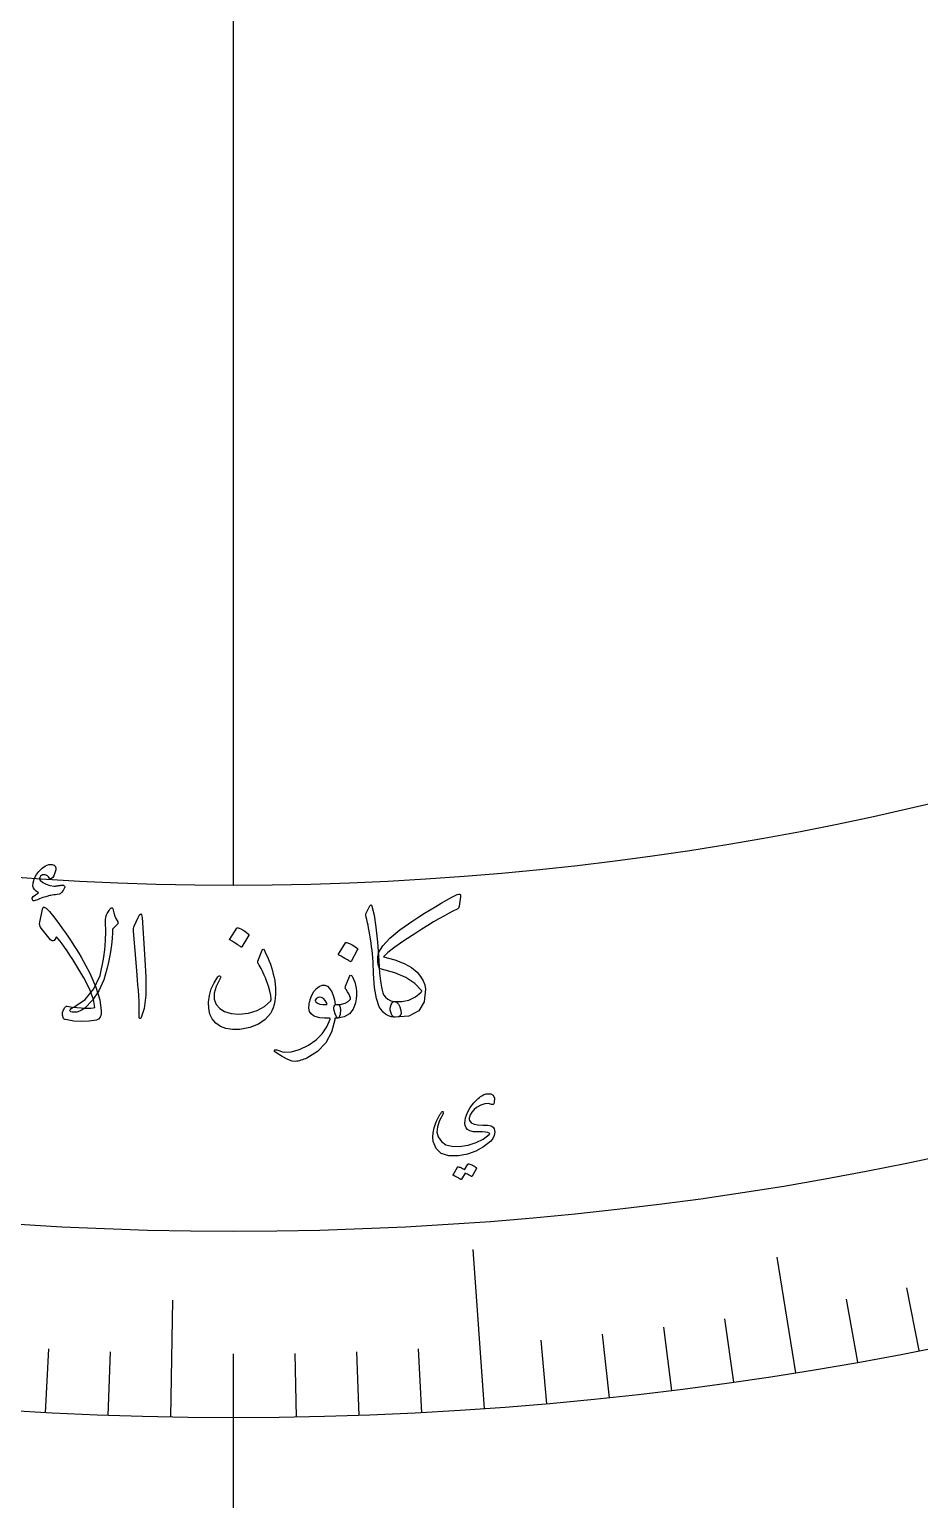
# Model space of a CAD drawing. Header units: millimetres. Extents: x -75 to 75, y -75 to 98.
# Drawn here: x -3.45 to 11.6, y -61.01 to -36.16 of the extents above; entities that cross this region are included whole.
import ezdxf

# ---------------------------------------------------------------- set-up
doc = ezdxf.new("R2010")
doc.units = ezdxf.units.MM
for name, color, linetype in [('CUT_OUTER', 1, 'Continuous'), ('ENGRAVE', 7, 'Continuous'), ('ENGRAVE_FINE', 8, 'Continuous'), ('TEXT', 5, 'Continuous')]:
    doc.layers.add(name, color=color, linetype=linetype)

msp = doc.modelspace()

# ---------------------------------------------------------------- linework, layer by layer
at = {"layer": 'CUT_OUTER'}
msp.add_arc((0, 0), 75, 178.943758, 5.27344, dxfattribs=at)
at = {"layer": 'ENGRAVE'}
for points in [[(0, -50.625), (0, 50.625)], [(4.2395, -59.4741), (4.0475, -56.7809)], [(9.5047, -58.8626), (9.189, -56.9079)], [(-1.0603, -59.6156), (-1.0251, -57.6359)], [(0, -67.875), (0, -59.625)]]:
    msp.add_lwpolyline(points, dxfattribs=at)
for radius in [73.5, 73.5, 71.5312, 67.875, 67.875, 64.9875, 59.625, 59.625, 56.475, 50.625, 50.625]:
    msp.add_circle((0, 0), radius, dxfattribs=at)
at = {"layer": 'ENGRAVE_FINE'}
for points in [[(10.5498, -58.6843), (10.3587, -57.6213)], [(11.5914, -58.4874), (11.3815, -57.428)], [(7.4055, -59.1633), (7.2714, -58.0917)], [(8.4565, -59.0223), (8.3033, -57.9532)], [(5.2966, -59.3893), (5.2007, -58.3135)], [(6.3521, -59.2857), (6.237, -58.2118)], [(-3.1803, -59.5401), (-3.1227, -58.4617)], [(-2.1207, -59.5873), (-2.0822, -58.508)], [(0.0003, -59.625), (0.0003, -58.545)], [(1.061, -59.6156), (1.0417, -58.5357)], [(2.1213, -59.5873), (2.0828, -58.5079)], [(3.1809, -59.5401), (3.1233, -58.4616)]]:
    msp.add_lwpolyline(points, dxfattribs=at)
at = {"layer": 'TEXT'}
for points in [[(-2.9496, -50.7746), (-2.9821, -50.7789), (-3.0122, -50.783), (-3.0399, -50.7869), (-3.0654, -50.7906), (-3.0884, -50.7943), (-3.1088, -50.7981), (-3.1266, -50.8021), (-3.1417, -50.8063), (-3.1572, -50.8112), (-3.1758, -50.8172), (-3.1976, -50.8245), (-3.2225, -50.8331), (-3.2507, -50.843), (-3.282, -50.8544), (-3.3166, -50.8673), (-3.3543, -50.8818), (-3.3696, -50.8859), (-3.3824, -50.885), (-3.3927, -50.8793), (-3.4005, -50.8686), (-3.4039, -50.8434), (-3.3877, -50.8153), (-3.3518, -50.7844), (-3.2963, -50.7507), (-3.3353, -50.7243), (-3.3643, -50.6966), (-3.3834, -50.6676), (-3.3925, -50.6374), (-3.3909, -50.5817), (-3.3737, -50.5222), (-3.3409, -50.459), (-3.2926, -50.392), (-3.2366, -50.3328), (-3.1803, -50.2929), (-3.1238, -50.2724), (-3.0671, -50.2713), (-3.0361, -50.2815), (-3.0156, -50.2999), (-3.0057, -50.3266), (-3.0064, -50.3615), (-3.0142, -50.3989), (-3.0254, -50.4329), (-3.0401, -50.4635), (-3.0584, -50.4907), (-3.0761, -50.5095), (-3.0919, -50.5173), (-3.1058, -50.5141), (-3.1179, -50.4998), (-3.1313, -50.4788), (-3.1475, -50.463), (-3.1665, -50.4524), (-3.1882, -50.4471), (-3.2113, -50.4456), (-3.2319, -50.4494), (-3.2502, -50.4584), (-3.266, -50.4726), (-3.278, -50.4903), (-3.2823, -50.5072), (-3.2789, -50.5233), (-3.2678, -50.5387), (-3.2247, -50.5763), (-3.1711, -50.6053), (-3.1072, -50.6257), (-3.0328, -50.6373), (-3.0262, -50.6375), (-3.0189, -50.6372), (-3.0108, -50.6365), (-3.0019, -50.6354), (-2.9922, -50.6339), (-2.9817, -50.6324), (-2.9704, -50.6308), (-2.9584, -50.629), (-2.9454, -50.6273), (-2.9336, -50.6257), (-2.9231, -50.6241), (-2.9137, -50.6227), (-2.9055, -50.6215), (-2.8982, -50.6207), (-2.8919, -50.6204), (-2.8865, -50.6204), (-2.8765, -50.6221), (-2.8684, -50.6259), (-2.8623, -50.6318), (-2.8581, -50.6399), (-2.8556, -50.6475), (-2.8546, -50.6547), (-2.8552, -50.6615), (-2.8572, -50.6679), (-2.8836, -50.7125), (-2.9078, -50.7452), (-2.9298, -50.7658), (-2.9496, -50.7746)], [(2.5324, -51.8322), (2.7227, -51.8848), (2.8812, -51.9457), (3.0077, -52.0153), (3.1022, -52.0939), (3.1608, -52.1652), (3.204, -52.2366), (3.2318, -52.3084), (3.2441, -52.3805), (3.2233, -52.5958), (3.1301, -52.7469), (2.9643, -52.8336), (2.7262, -52.8552), (2.709, -52.8516), (2.6934, -52.8416), (2.6794, -52.8251), (2.667, -52.8022), (2.6552, -52.7693), (2.649, -52.7377), (2.6483, -52.7073), (2.6531, -52.6783), (2.6655, -52.637), (2.6796, -52.6083), (2.6952, -52.5922), (2.7124, -52.5888), (2.8442, -52.5896), (2.9646, -52.5631), (3.0734, -52.5093), (3.1705, -52.4283), (3.1763, -52.4217), (3.1793, -52.4157), (3.1794, -52.4101), (3.1767, -52.405), (3.0623, -52.2846), (2.9109, -52.1838), (2.7225, -52.1024), (2.497, -52.04), (2.4733, -52.0282), (2.4555, -52.0032), (2.4438, -51.9648), (2.438, -51.9131), (2.4374, -51.8672), (2.4402, -51.8259), (2.4463, -51.7892), (2.4558, -51.7571), (2.5213, -51.6462), (2.6392, -51.5204), (2.809, -51.3795), (3.0304, -51.2228), (3.1291, -51.1584), (3.2264, -51.0966), (3.3222, -51.0374), (3.4166, -50.9808), (3.5096, -50.9268), (3.6012, -50.8754), (3.6914, -50.8267), (3.7803, -50.7806), (3.809, -50.7715), (3.8281, -50.7745), (3.8376, -50.7897), (3.8375, -50.8171), (3.8125, -50.9795), (3.8085, -50.9962), (3.8011, -51.0102), (3.7905, -51.0217), (3.7765, -51.0305), (3.7077, -51.0634), (3.6336, -51.1011), (3.5542, -51.1437), (3.4693, -51.1911), (3.3792, -51.2435), (3.2839, -51.301), (3.1834, -51.3636), (3.0777, -51.4312), (2.8799, -51.5613), (2.7228, -51.6712), (2.6069, -51.7615), (2.5324, -51.8322)], [(-2.8165, -52.6698), (-2.7292, -52.6821), (-2.65, -52.6915), (-2.579, -52.698), (-2.5161, -52.7016), (-2.4613, -52.7025), (-2.4143, -52.7009), (-2.3753, -52.6969), (-2.3441, -52.6904), (-2.3701, -52.5523), (-2.4329, -52.385), (-2.5323, -52.1886), (-2.6676, -51.9628), (-2.7207, -51.8795), (-2.7702, -51.8032), (-2.8161, -51.7339), (-2.8586, -51.6715), (-2.8975, -51.6163), (-2.9331, -51.5684), (-2.9652, -51.5279), (-2.994, -51.4946), (-3.0353, -51.5584), (-3.0517, -51.5654), (-3.067, -51.5654), (-3.0814, -51.5585), (-3.0946, -51.5447), (-3.2551, -51.3464), (-3.2695, -51.3231), (-3.2782, -51.2985), (-3.2813, -51.2727), (-3.2786, -51.2457), (-3.2299, -51.0273), (-3.2256, -51.012), (-3.2201, -51.0012), (-3.2134, -50.9949), (-3.2054, -50.9932), (-3.1696, -51.0118), (-3.1144, -51.0669), (-3.0394, -51.1585), (-2.9445, -51.2863), (-2.8922, -51.3589), (-2.8418, -51.4304), (-2.7932, -51.5011), (-2.7465, -51.5708), (-2.7016, -51.6395), (-2.6586, -51.7073), (-2.6175, -51.7742), (-2.5782, -51.8402), (-2.4329, -52.1086), (-2.327, -52.3485), (-2.2613, -52.5601), (-2.2364, -52.7434), (-2.2409, -52.8069), (-2.2559, -52.8551), (-2.2815, -52.8878), (-2.3177, -52.9052), (-2.4409, -52.9235), (-2.5693, -52.9279), (-2.7029, -52.9184), (-2.8414, -52.8949), (-2.8541, -52.8922), (-2.8642, -52.888), (-2.8716, -52.8823), (-2.8763, -52.8752), (-2.89, -52.8218), (-2.8907, -52.7733), (-2.8785, -52.7296), (-2.8535, -52.6907), (-2.843, -52.6794), (-2.8333, -52.6721), (-2.8245, -52.6689), (-2.8165, -52.6698)], [(-2.516, -52.7003), (-2.5577, -52.7318), (-2.6025, -52.754), (-2.6504, -52.7667), (-2.7014, -52.77), (-2.7304, -52.7669), (-2.7509, -52.7611), (-2.7629, -52.7525), (-2.7665, -52.7412), (-2.7619, -52.7271), (-2.7497, -52.7128), (-2.7297, -52.6982), (-2.7021, -52.6835), (-2.511, -52.5548), (-2.3632, -52.3762), (-2.2586, -52.148), (-2.1969, -51.8704), (-2.1785, -51.715), (-2.1668, -51.5596), (-2.1617, -51.4042), (-2.1631, -51.2489), (-2.1635, -51.2039), (-2.1615, -51.1683), (-2.1572, -51.1419), (-2.1504, -51.1249), (-2.1366, -51.1026), (-2.1245, -51.0827), (-2.114, -51.0654), (-2.1051, -51.0505), (-2.0978, -51.0381), (-2.0918, -51.0281), (-2.0872, -51.0207), (-2.0839, -51.0158), (-2.0775, -51.0095), (-2.0711, -51.0055), (-2.0648, -51.0037), (-2.0587, -51.0041), (-2.0511, -51.0074), (-2.0454, -51.0116), (-2.0415, -51.0167), (-2.0396, -51.0226), (-2.0237, -51.0905), (-2.0073, -51.1453), (-1.9903, -51.1871), (-1.9728, -51.2159), (-1.9594, -51.2365), (-1.955, -51.256), (-1.9596, -51.2746), (-1.9732, -51.2922), (-2.0457, -51.3631), (-2.0475, -51.4355), (-2.0519, -51.5106), (-2.0592, -51.5882), (-2.0692, -51.6685), (-2.0819, -51.7515), (-2.097, -51.8374), (-2.1147, -51.9262), (-2.1349, -52.0179), (-2.1966, -52.224), (-2.2806, -52.4065), (-2.3871, -52.5653), (-2.516, -52.7003)], [(-1.6135, -51.1701), (-1.5883, -51.1238), (-1.5688, -51.1079), (-1.5548, -51.1223), (-1.5464, -51.167), (-1.5075, -51.7908), (-1.484, -52.1737), (-1.4849, -52.4789), (-1.5107, -52.7066), (-1.5616, -52.8567), (-1.5704, -52.8688), (-1.5782, -52.8752), (-1.5848, -52.876), (-1.5902, -52.8711), (-1.5945, -52.8635), (-1.5974, -52.8537), (-1.5989, -52.8417), (-1.5992, -52.8276), (-1.5958, -52.7176), (-1.5974, -52.6008), (-1.6038, -52.4772), (-1.6151, -52.3467), (-1.6174, -52.3127), (-1.6245, -52.2206), (-1.6364, -52.0706), (-1.653, -51.8627), (-1.6931, -51.4013), (-1.6936, -51.3768), (-1.6916, -51.3543), (-1.6872, -51.3338), (-1.6803, -51.3153)], [(2.715, -52.5887), (2.7558, -52.6021), (2.7882, -52.6319), (2.8122, -52.678), (2.8279, -52.7405), (2.8299, -52.793), (2.814, -52.8296), (2.7803, -52.8503), (2.7287, -52.8551), (2.6707, -52.8472), (2.6177, -52.8301), (2.5698, -52.8039), (2.5269, -52.7684), (2.4625, -52.6772), (2.4145, -52.5391), (2.3826, -52.3541), (2.3668, -52.1223), (2.3644, -52.052), (2.3612, -51.9831), (2.357, -51.9156), (2.3519, -51.8496), (2.346, -51.7853), (2.3393, -51.7228), (2.3317, -51.662), (2.3232, -51.603), (2.3113, -51.5282), (2.3002, -51.4604), (2.29, -51.3995), (2.2805, -51.3456), (2.2718, -51.2989), (2.2639, -51.2598), (2.2568, -51.2284), (2.2506, -51.2045), (2.24, -51.1646), (2.2344, -51.1327), (2.2338, -51.1089), (2.2382, -51.0931), (2.3048, -50.9732), (2.3146, -50.9607), (2.3232, -50.9571), (2.3307, -50.9625), (2.3371, -50.9768), (2.3747, -51.1291), (2.4064, -51.3328), (2.4323, -51.588), (2.4523, -51.8946), (2.4596, -52.008), (2.4678, -52.1097), (2.4769, -52.1998), (2.4869, -52.2782), (2.4978, -52.3449), (2.5095, -52.3996), (2.5222, -52.4423), (2.5357, -52.473), (2.5668, -52.5174), (2.6071, -52.5515), (2.6565, -52.5753), (2.715, -52.5887)], [(0.0559, -51.3479), (0.059, -51.3447), (0.0634, -51.3428), (0.069, -51.3421), (0.0758, -51.3428), (0.1242, -51.3627), (0.1699, -51.387), (0.2128, -51.4157), (0.253, -51.4489), (0.2569, -51.454), (0.2586, -51.459), (0.2582, -51.4641), (0.2556, -51.4692), (0.1389, -51.6627), (0.1345, -51.6673), (0.1289, -51.6685), (0.122, -51.6661), (0.1138, -51.6602), (0.1068, -51.6552), (0.0957, -51.6476), (0.0805, -51.6374), (0.0612, -51.6248), (0.0376, -51.6095), (0.0093, -51.5918), (-0.0236, -51.5714), (-0.0613, -51.5486), (-0.0662, -51.5447), (-0.0687, -51.5409), (-0.0687, -51.5371), (-0.0662, -51.5333)], [(1.8897, -51.5978), (1.8927, -51.5945), (1.897, -51.5925), (1.9026, -51.5916), (1.9095, -51.592), (1.9589, -51.6102), (2.0056, -51.6329), (2.0498, -51.66), (2.0913, -51.6917), (2.0955, -51.6967), (2.0974, -51.7017), (2.0971, -51.7068), (2.0947, -51.7119), (1.9843, -51.9095), (1.98, -51.9143), (1.9744, -51.9156), (1.9674, -51.9135), (1.959, -51.9079), (1.9517, -51.9031), (1.9403, -51.8959), (1.9247, -51.8863), (1.9049, -51.8744), (1.8806, -51.86), (1.8515, -51.8432), (1.8177, -51.8241), (1.7791, -51.8026), (1.7739, -51.7989), (1.7713, -51.7952), (1.7712, -51.7914), (1.7735, -51.7875)], [(0.5201, -51.7263), (0.5415, -51.769), (0.5624, -51.8135), (0.5827, -51.86), (0.6024, -51.9084), (0.6212, -51.9589), (0.6389, -52.0121), (0.6553, -52.0678), (0.6706, -52.126), (0.6838, -52.184), (0.6942, -52.2416), (0.7018, -52.2988), (0.7065, -52.3555), (0.7084, -52.4119), (0.7074, -52.4682), (0.7036, -52.5244), (0.6968, -52.5804), (0.6852, -52.6393), (0.669, -52.6938), (0.6482, -52.744), (0.6228, -52.7897), (0.5358, -52.894), (0.4203, -52.9739), (0.2763, -53.0294), (0.1041, -53.06), (-0.0206, -53.0631), (-0.1299, -53.0466), (-0.2235, -53.0105), (-0.3016, -52.9551), (-0.3599, -52.8839), (-0.3998, -52.8007), (-0.4213, -52.7056), (-0.4244, -52.5986), (-0.4091, -52.4853), (-0.3776, -52.3766), (-0.3301, -52.2725), (-0.2668, -52.1728), (-0.2568, -52.1614), (-0.2471, -52.1551), (-0.2378, -52.1539), (-0.2288, -52.1578), (-0.2204, -52.1657), (-0.2181, -52.1769), (-0.2218, -52.1911), (-0.2315, -52.2086), (-0.2949, -52.3341), (-0.3266, -52.4475), (-0.3266, -52.5486), (-0.2947, -52.6376), (-0.2355, -52.709), (-0.1515, -52.7601), (-0.0427, -52.7908), (0.0908, -52.8009), (0.252, -52.7846), (0.3954, -52.7417), (0.5208, -52.6722), (0.628, -52.5762), (0.6302, -52.5728), (0.6317, -52.5679), (0.6326, -52.5614), (0.6328, -52.5533), (0.6284, -52.4897), (0.614, -52.4157), (0.5897, -52.3313), (0.5556, -52.2366), (0.5364, -52.1889), (0.5179, -52.1446), (0.5002, -52.1036), (0.4831, -52.0658), (0.4665, -52.0316), (0.4504, -52.001), (0.4345, -51.9741), (0.4191, -51.9508), (0.4118, -51.9386), (0.4076, -51.9274), (0.4066, -51.9171), (0.4087, -51.9077), (0.4824, -51.7191), (0.4893, -51.7081), (0.4979, -51.7056), (0.5082, -51.7117), (0.5201, -51.7263)], [(1.8936, -52.3272), (1.9587, -52.1672), (1.9684, -52.1495), (1.9793, -52.1429), (1.9911, -52.1474), (2.0041, -52.163), (2.0287, -52.2101), (2.0484, -52.2594), (2.0631, -52.3111), (2.0728, -52.3649), (2.0774, -52.4214), (2.0768, -52.4808), (2.0708, -52.5431), (2.0595, -52.6083), (2.0214, -52.7187), (1.9587, -52.7989), (1.8713, -52.8488), (1.7593, -52.8682), (1.746, -52.8606), (1.7319, -52.8367), (1.717, -52.7967), (1.7013, -52.7405), (1.6963, -52.7103), (1.6963, -52.6854), (1.7013, -52.6657), (1.7112, -52.6512), (1.7193, -52.6456), (1.7287, -52.6418), (1.7395, -52.6398), (1.7517, -52.6397), (1.8222, -52.6351), (1.8831, -52.6187), (1.9342, -52.5904), (1.9756, -52.5505), (1.9774, -52.5474), (1.9779, -52.5434), (1.9771, -52.5385), (1.9749, -52.5327), (1.9636, -52.4972), (1.9474, -52.4613), (1.9265, -52.4249), (1.9009, -52.388), (1.8924, -52.374), (1.8884, -52.3592), (1.8888, -52.3436), (1.8936, -52.3272)], [(1.7089, -52.8978), (1.6554, -53.1088), (1.5593, -53.2869), (1.4206, -53.4319), (1.239, -53.5436), (1.2135, -53.5551), (1.1883, -53.5654), (1.1633, -53.5746), (1.1386, -53.5827), (1.1144, -53.5895), (1.0908, -53.5948), (1.0679, -53.5987), (1.0455, -53.6011), (0.9895, -53.5944), (0.915, -53.5673), (0.8221, -53.5198), (0.711, -53.4516), (0.699, -53.4418), (0.6919, -53.4322), (0.6897, -53.4229), (0.6923, -53.4138), (0.6984, -53.4067), (0.7064, -53.4034), (0.7165, -53.4039), (0.7285, -53.4082), (0.8434, -53.4429), (0.9718, -53.4406), (1.1133, -53.4011), (1.2676, -53.3245), (1.3926, -53.2364), (1.4949, -53.1337), (1.5746, -53.0165), (1.6316, -52.885), (1.6309, -52.8805), (1.6294, -52.8768), (1.6269, -52.8742), (1.6235, -52.8726), (1.5351, -52.8701), (1.4597, -52.8621), (1.3974, -52.8485), (1.348, -52.8295), (1.3095, -52.799), (1.2848, -52.7561), (1.2738, -52.7008), (1.2767, -52.6331), (1.2779, -52.6241), (1.2794, -52.6149), (1.2813, -52.6056), (1.2834, -52.5961), (1.2859, -52.5862), (1.2887, -52.5759), (1.2917, -52.5651), (1.2951, -52.5538), (1.3232, -52.4806), (1.3579, -52.4195), (1.3992, -52.3706), (1.447, -52.3339), (1.4964, -52.3131), (1.5422, -52.3121), (1.5845, -52.3308), (1.6233, -52.3694), (1.6579, -52.4236), (1.6848, -52.4869), (1.7042, -52.5593), (1.716, -52.6409), (1.721, -52.6407), (1.7258, -52.6403), (1.7305, -52.6397), (1.735, -52.639), (1.7396, -52.6383), (1.7443, -52.6378), (1.7491, -52.6374), (1.7541, -52.6371), (1.7715, -52.6402), (1.7852, -52.6507), (1.7954, -52.6686), (1.802, -52.694), (1.8054, -52.722), (1.8059, -52.7504), (1.8035, -52.7792), (1.7983, -52.8085), (1.791, -52.8343), (1.7825, -52.8528), (1.7728, -52.8641), (1.7618, -52.8682), (1.7132, -52.8698), (1.713, -52.8744), (1.7122, -52.8806), (1.7109, -52.8884), (1.7089, -52.8978)], [(1.5774, -52.6173), (1.5492, -52.5716), (1.519, -52.5396), (1.4866, -52.5213), (1.4521, -52.5167), (1.4317, -52.5227), (1.4137, -52.5317), (1.3979, -52.5439), (1.3845, -52.5592), (1.3802, -52.5672), (1.3798, -52.5758), (1.3832, -52.585), (1.3905, -52.5946), (1.4174, -52.6169), (1.4559, -52.6316), (1.506, -52.6386), (1.5678, -52.6379), (1.5741, -52.6364), (1.5778, -52.6325), (1.5789, -52.6261), (1.5774, -52.6173)], [(4.3617, -54.3274), (4.3058, -54.3135), (4.2449, -54.3176), (4.1791, -54.3396), (4.1083, -54.3795), (4.0641, -54.4157), (4.0281, -54.4576), (4.0004, -54.5053), (3.9808, -54.5588), (3.9792, -54.5693), (3.9798, -54.5801), (3.9825, -54.5911), (3.9874, -54.6024), (4.0169, -54.6366), (4.064, -54.6605), (4.1286, -54.6741), (4.2109, -54.6774), (4.292, -54.6797), (4.3517, -54.6906), (4.3899, -54.7101), (4.4067, -54.7384), (4.4132, -54.7999), (4.4054, -54.8557), (4.3832, -54.9059), (4.3466, -54.9505), (4.2265, -55.0461), (4.096, -55.1196), (3.9551, -55.1707), (3.8042, -55.1995), (3.6371, -55.1993), (3.5096, -55.1579), (3.4217, -55.0756), (3.3735, -54.9526), (3.3669, -54.8839), (3.3723, -54.8084), (3.3896, -54.7264), (3.4187, -54.6376), (3.4292, -54.6127), (3.4401, -54.5887), (3.4513, -54.5655), (3.4628, -54.5432), (3.4749, -54.5215), (3.4875, -54.5004), (3.5006, -54.48), (3.5143, -54.4601), (3.5218, -54.4518), (3.5288, -54.4481), (3.5352, -54.4492), (3.5411, -54.455), (3.5446, -54.4624), (3.5459, -54.47), (3.5448, -54.4777), (3.5414, -54.4855), (3.4791, -54.602), (3.4442, -54.7056), (3.4369, -54.7964), (3.4574, -54.8744), (3.5127, -54.9545), (3.5899, -55.0085), (3.6891, -55.0363), (3.8102, -55.0378), (3.9636, -55.0148), (4.1001, -54.9732), (4.2196, -54.9133), (4.3221, -54.8352), (4.3282, -54.8287), (4.3301, -54.8226), (4.3281, -54.8169), (4.322, -54.8114), (4.2983, -54.8022), (4.258, -54.796), (4.2011, -54.7928), (4.1276, -54.7924), (4.0525, -54.7889), (3.9945, -54.776), (3.9536, -54.7537), (3.9297, -54.7221), (3.9169, -54.6838), (3.9113, -54.6432), (3.9126, -54.6001), (3.9211, -54.5546), (3.9524, -54.4641), (3.9986, -54.3796), (4.0598, -54.3009), (4.1357, -54.2279), (4.156, -54.2104), (4.1758, -54.1951), (4.1952, -54.182), (4.2141, -54.1709), (4.2324, -54.162), (4.25, -54.155), (4.2669, -54.1499), (4.2831, -54.1468), (4.3475, -54.1478), (4.389, -54.1728), (4.4075, -54.2219), (4.4031, -54.2952), (4.3969, -54.3154), (4.388, -54.3275), (4.3762, -54.3315), (4.3617, -54.3274)], [(3.9601, -55.3379), (3.9621, -55.3357), (3.965, -55.3342), (3.9689, -55.3335), (3.9736, -55.3336), (3.9909, -55.3386), (4.0078, -55.3443), (4.0241, -55.3506), (4.04, -55.3576), (4.0555, -55.3654), (4.0707, -55.374), (4.0857, -55.3836), (4.1004, -55.3939), (4.1033, -55.3972), (4.1048, -55.4008), (4.1048, -55.4048), (4.1032, -55.409), (4.0302, -55.5434), (4.028, -55.5453), (4.0247, -55.5455), (4.0202, -55.5441), (4.0144, -55.5412), (4.0105, -55.5383), (4.004, -55.5345), (3.9951, -55.5297), (3.9838, -55.5238), (3.9699, -55.5169), (3.9533, -55.5088), (3.9341, -55.4995), (3.9122, -55.489), (3.8538, -55.5933), (3.851, -55.5965), (3.8472, -55.5976), (3.8423, -55.5963), (3.8365, -55.5928), (3.8314, -55.5897), (3.8234, -55.5852), (3.8125, -55.5792), (3.7987, -55.5716), (3.7818, -55.5626), (3.7615, -55.5521), (3.7379, -55.5401), (3.711, -55.5266), (3.7081, -55.5243), (3.7067, -55.5218), (3.7069, -55.5192), (3.7086, -55.5166), (3.7844, -55.3876), (3.7864, -55.3853), (3.7893, -55.3838), (3.7931, -55.3831), (3.7979, -55.3832), (3.8126, -55.3868), (3.8269, -55.3912), (3.8408, -55.3964), (3.8544, -55.4023), (3.8675, -55.4088), (3.8803, -55.4159), (3.8927, -55.4236), (3.9047, -55.4318)]]:
    msp.add_lwpolyline(points, close=True, dxfattribs=at)

doc.saveas('drawing.dxf')
